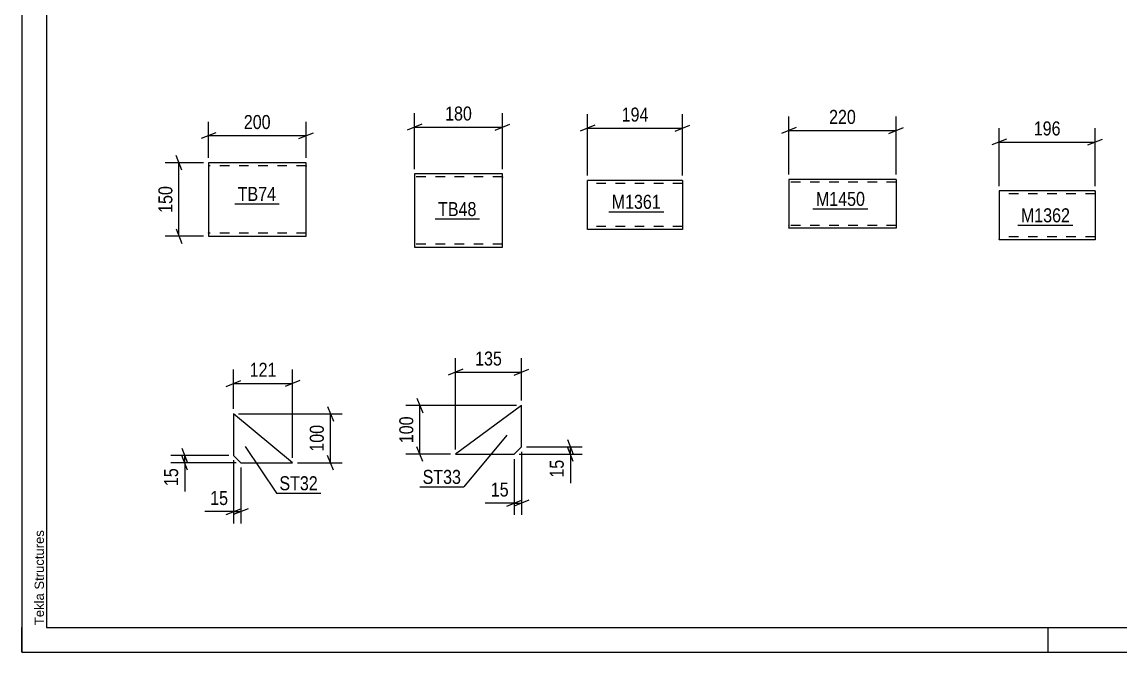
# Model space of a CAD drawing. Header units: millimetres. Extents: x 0 to 420, y 0 to 297.
# Drawn here: x 0 to 224.7, y 0 to 128.9 of the extents above; entities that cross this region are included whole.
import ezdxf

# ---------------------------------------------------------------- set-up
doc = ezdxf.new("R2010")
doc.units = ezdxf.units.MM
doc.linetypes.add('DXK_LINE_DOT2', pattern=[3.9198, 1.9599, -1.9599])
doc.styles.add('Arial', font='ARIAL.TTF', dxfattribs={"height": 0.2})
doc.styles.add('Arial Narrow', font='ARIALN.TTF', dxfattribs={"height": 0.2})

# ---------------------------------------------------------------- blocks, each defined once
blk = doc.blocks.new('Unknown-203762392-1135')
at = {"color": 5, "linetype": 'Continuous'}
for p, q in [((0, 297), (0, 0)), ((5, 292), (5, 5)), ((0, 0), (0, 5)), ((5, 5), (415, 5)), ((210, 0), (210, 5)), ((0, 0), (420, 0))]:
    blk.add_line(p, q, dxfattribs=at)
at = {"color": 174, "linetype": 'Continuous', "style": 'Arial'}
blk.add_text('Tekla Structures', height=1.9102, rotation=90, dxfattribs=at).set_placement((4.5, 5.5))
blk = doc.blocks.new('Part-203762392-3162 - 3157')
at = {"color": 2, "linetype": 'Continuous'}
for p, q in [((58.14, 100.07), (38.14, 100.07)), ((38.14, 100.07), (38.14, 85.16)), ((58.14, 86.27), (58.14, 100.07)), ((58.14, 85.07), (58.14, 86.27)), ((38.14, 85.16), (38.14, 85.07)), ((38.14, 85.07), (58.14, 85.07))]:
    blk.add_line(p, q, dxfattribs=at)
at = {"color": 7, "linetype": 'DXK_LINE_DOT2'}
for p, q in [((58.14, 99.47), (38.14, 99.47)), ((58.14, 99.42), (58.14, 99.47)), ((58.14, 99.47), (58.14, 99.42)), ((58.14, 99.32), (58.14, 99.42)), ((58.14, 99.42), (58.14, 99.32)), ((38.14, 85.67), (38.14, 85.71)), ((58.14, 85.67), (38.14, 85.67)), ((58.14, 85.71), (58.14, 86.04)), ((58.14, 85.67), (58.14, 85.71))]:
    blk.add_line(p, q, dxfattribs=at)
blk = doc.blocks.new('Part-203762392-3499 - 3493')
at = {"color": 2, "linetype": 'Continuous'}
for p, q in [((80.33, 97.79), (80.33, 82.89)), ((98.33, 97.79), (80.33, 97.79)), ((98.33, 83.99), (98.33, 97.79)), ((98.33, 82.79), (98.33, 83.99)), ((80.33, 82.89), (80.33, 82.79)), ((80.33, 82.79), (98.33, 82.79))]:
    blk.add_line(p, q, dxfattribs=at)
at = {"color": 7, "linetype": 'DXK_LINE_DOT2'}
for p, q in [((98.33, 97.19), (80.33, 97.19)), ((98.33, 97.19), (98.33, 97.15)), ((98.33, 97.15), (98.33, 97.19)), ((98.33, 97.05), (98.33, 97.15)), ((98.33, 97.15), (98.33, 97.05)), ((80.33, 83.39), (80.33, 83.44)), ((98.33, 83.39), (80.33, 83.39)), ((98.33, 83.44), (98.33, 83.77)), ((98.33, 83.39), (98.33, 83.44))]:
    blk.add_line(p, q, dxfattribs=at)
blk = doc.blocks.new('Part-203762392-2967 - 2951')
at = {"color": 2, "linetype": 'Continuous'}
for p, q in [((43.3, 48.72), (43.3, 40.22)), ((55.39, 38.72), (43.3, 48.72)), ((43.3, 40.22), (44.8, 38.72)), ((44.8, 38.72), (55.39, 38.72))]:
    blk.add_line(p, q, dxfattribs=at)
blk = doc.blocks.new('Part-203762392-2896 - 2880')
at = {"color": 2, "linetype": 'Continuous'}
for p, q in [((102.22, 50.45), (88.72, 40.45)), ((102.22, 41.95), (102.22, 50.45)), ((88.72, 40.45), (100.72, 40.45)), ((100.72, 40.45), (102.22, 41.95))]:
    blk.add_line(p, q, dxfattribs=at)
blk = doc.blocks.new('Part-203762392-7899 - 7895')
at = {"color": 2, "linetype": 'Continuous'}
for p, q in [((135.18, 96.44), (115.74, 96.44)), ((115.74, 86.53), (115.74, 96.44)), ((135.18, 96.44), (135.18, 86.44)), ((115.74, 86.44), (115.74, 86.53)), ((135.18, 86.44), (115.74, 86.44))]:
    blk.add_line(p, q, dxfattribs=at)
at = {"color": 7, "linetype": 'DXK_LINE_DOT2'}
for p, q in [((135.18, 95.84), (115.74, 95.84)), ((115.74, 87.04), (115.74, 87.08)), ((135.18, 87.04), (115.74, 87.04)), ((135.18, 87.04), (135.18, 87.08))]:
    blk.add_line(p, q, dxfattribs=at)
blk = doc.blocks.new('Part-203762392-8863 - 8859')
at = {"color": 2, "linetype": 'Continuous'}
for p, q in [((178.9, 96.67), (156.91, 96.67)), ((156.91, 96.67), (156.91, 86.76)), ((178.9, 96.67), (178.9, 86.67)), ((156.91, 86.67), (156.91, 86.76)), ((178.9, 86.67), (156.91, 86.67))]:
    blk.add_line(p, q, dxfattribs=at)
at = {"color": 7, "linetype": 'DXK_LINE_DOT2'}
for p, q in [((178.9, 96.58), (178.9, 96.67)), ((178.9, 96.07), (156.91, 96.07)), ((156.91, 87.27), (156.91, 87.31)), ((178.9, 87.27), (156.91, 87.27)), ((178.9, 87.27), (178.9, 87.31))]:
    blk.add_line(p, q, dxfattribs=at)
blk = doc.blocks.new('Part-203762392-13760 - 13759')
at = {"color": 2, "linetype": 'Continuous'}
for p, q in [((219.59, 94.31), (199.99, 94.31)), ((199.99, 94.31), (199.99, 84.4)), ((219.59, 94.31), (219.59, 84.31)), ((199.99, 84.31), (199.99, 84.4)), ((219.59, 84.31), (199.99, 84.31))]:
    blk.add_line(p, q, dxfattribs=at)
at = {"color": 7, "linetype": 'DXK_LINE_DOT2'}
for p, q in [((219.59, 93.71), (199.99, 93.71)), ((219.59, 94.21), (219.59, 94.31)), ((199.99, 84.91), (199.99, 84.95)), ((219.59, 84.91), (199.99, 84.91)), ((219.59, 84.91), (219.59, 84.95))]:
    blk.add_line(p, q, dxfattribs=at)
blk = doc.blocks.new('StraightDimension-203762392-3164 - 3157')
at = {"color": 7, "linetype": 'Continuous'}
for p, q in [((38.14, 101.07), (38.14, 108.47)), ((58.14, 101.07), (58.14, 108.47)), ((39.64, 106.22), (36.64, 105.02)), ((38.14, 105.62), (58.14, 105.62)), ((56.64, 105.02), (59.64, 106.22))]:
    blk.add_line(p, q, dxfattribs=at)
at = {"color": 0}
blk.add_wipeout([(51.49, 106.37), (51.49, 110.57), (44.8, 110.57), (44.8, 106.37)], dxfattribs=at)
at = {"color": 3, "style": 'Arial Narrow'}
blk.add_text('200', height=2.863, dxfattribs=at).set_placement((45.4, 106.97))
blk = doc.blocks.new('StraightDimension-203762392-3175 - 3157')
at = {"color": 7, "linetype": 'Continuous'}
for p, q in [((32.73, 98.57), (31.53, 101.57)), ((37.14, 100.07), (29.28, 100.07)), ((32.13, 85.07), (32.13, 100.07)), ((31.53, 86.57), (32.73, 83.57)), ((37.14, 85.07), (29.28, 85.07))]:
    blk.add_line(p, q, dxfattribs=at)
at = {"color": 0}
blk.add_wipeout([(31.38, 95.91), (27.18, 95.91), (27.18, 89.22), (31.38, 89.22)], dxfattribs=at)
at = {"color": 3, "style": 'Arial Narrow'}
blk.add_text('150', height=2.863, rotation=90.0002, dxfattribs=at).set_placement((30.78, 89.82))
blk = doc.blocks.new('StraightDimension-203762392-3502 - 3493')
at = {"color": 7, "linetype": 'Continuous'}
for p, q in [((80.33, 98.79), (80.33, 110.21)), ((98.33, 98.79), (98.33, 110.21)), ((81.83, 107.96), (78.83, 106.76)), ((96.83, 106.76), (99.83, 107.96)), ((80.33, 107.36), (98.33, 107.36))]:
    blk.add_line(p, q, dxfattribs=at)
at = {"color": 0}
blk.add_wipeout([(92.68, 108.11), (92.68, 112.31), (85.99, 112.31), (85.99, 108.11)], dxfattribs=at)
at = {"color": 3, "style": 'Arial Narrow'}
blk.add_text('180', height=2.863, dxfattribs=at).set_placement((86.59, 108.71))
blk = doc.blocks.new('StraightDimension-203762392-2981 - 2951')
at = {"color": 7, "linetype": 'Continuous'}
for p, q in [((43.3, 49.72), (43.3, 57.79)), ((55.39, 39.72), (55.39, 57.79)), ((41.8, 54.34), (44.8, 55.54)), ((43.3, 54.94), (55.39, 54.94)), ((56.89, 55.54), (53.89, 54.34))]:
    blk.add_line(p, q, dxfattribs=at)
at = {"color": 0}
blk.add_wipeout([(52.68, 55.69), (52.68, 59.89), (46, 59.89), (46, 55.69)], dxfattribs=at)
at = {"color": 3, "style": 'Arial Narrow'}
blk.add_text('121', height=2.863, dxfattribs=at).set_placement((46.6, 56.29))
blk = doc.blocks.new('StraightDimension-203762392-2991 - 2951')
at = {"color": 7, "linetype": 'Continuous'}
for p, q in [((32.7, 41.72), (33.9, 38.72)), ((42.3, 40.22), (30.45, 40.22)), ((43.8, 38.72), (30.45, 38.72)), ((33.9, 37.22), (32.7, 40.22)), ((33.3, 38.72), (33.3, 40.22))]:
    blk.add_line(p, q, dxfattribs=at)
at = {"color": 0}
blk.add_wipeout([(32.55, 38.2), (28.35, 38.2), (28.35, 33.34), (32.55, 33.34)], dxfattribs=at)
at = {"color": 7, "linetype": 'Continuous'}
blk.add_line((33.3, 38.72), (33.3, 32.82), dxfattribs=at)
blk.add_line((33.3, 38.72), (33.3, 32.82), dxfattribs=at)
at = {"color": 3, "style": 'Arial Narrow'}
blk.add_text('15', height=2.863, rotation=90.0002, dxfattribs=at).set_placement((31.95, 33.94))
blk = doc.blocks.new('StraightDimension-203762392-2969 - 2951')
at = {"color": 7, "linetype": 'Continuous'}
for p, q in [((43.3, 39.22), (43.3, 26.32)), ((44.8, 37.72), (44.8, 26.32)), ((41.8, 28.12), (44.8, 29.32)), ((46.3, 29.32), (43.3, 28.12)), ((43.3, 28.72), (44.8, 28.72))]:
    blk.add_line(p, q, dxfattribs=at)
at = {"color": 0}
blk.add_wipeout([(42.77, 29.47), (42.77, 33.67), (37.92, 33.67), (37.92, 29.47)], dxfattribs=at)
at = {"color": 7, "linetype": 'Continuous'}
blk.add_line((43.3, 28.72), (37.39, 28.72), dxfattribs=at)
blk.add_line((43.3, 28.72), (37.39, 28.72), dxfattribs=at)
at = {"color": 3, "style": 'Arial Narrow'}
blk.add_text('15', height=2.863, dxfattribs=at).set_placement((38.52, 30.07))
blk = doc.blocks.new('StraightDimension-203762392-3002 - 2951')
at = {"color": 7, "linetype": 'Continuous'}
for p, q in [((62.52, 50.22), (63.72, 47.22)), ((44.3, 48.72), (65.52, 48.72)), ((63.12, 38.72), (63.12, 48.72)), ((56.39, 38.72), (65.52, 38.72)), ((63.72, 37.22), (62.52, 40.22))]:
    blk.add_line(p, q, dxfattribs=at)
at = {"color": 0}
blk.add_wipeout([(62.37, 47.06), (58.17, 47.06), (58.17, 40.38), (62.37, 40.38)], dxfattribs=at)
at = {"color": 3, "style": 'Arial Narrow'}
blk.add_text('100', height=2.863, rotation=90.0002, dxfattribs=at).set_placement((61.77, 40.98))
blk = doc.blocks.new('StraightDimension-203762392-2898 - 2880')
at = {"color": 7, "linetype": 'Continuous'}
for p, q in [((102.22, 40.95), (102.22, 28.05)), ((100.72, 39.45), (100.72, 28.05)), ((99.22, 29.85), (102.22, 31.05)), ((103.72, 31.05), (100.72, 29.85)), ((100.72, 30.45), (102.22, 30.45))]:
    blk.add_line(p, q, dxfattribs=at)
at = {"color": 0}
blk.add_wipeout([(100.2, 31.2), (100.2, 35.4), (95.34, 35.4), (95.34, 31.2)], dxfattribs=at)
at = {"color": 7, "linetype": 'Continuous'}
blk.add_line((100.72, 30.45), (94.82, 30.45), dxfattribs=at)
blk.add_line((100.72, 30.45), (94.82, 30.45), dxfattribs=at)
at = {"color": 3, "style": 'Arial Narrow'}
blk.add_text('15', height=2.863, dxfattribs=at).set_placement((95.94, 31.8))
blk = doc.blocks.new('StraightDimension-203762392-2937 - 2880')
at = {"color": 7, "linetype": 'Continuous'}
for p, q in [((111.62, 43.45), (112.82, 40.45)), ((101.72, 40.45), (114.62, 40.45)), ((103.22, 41.95), (114.62, 41.95)), ((112.82, 38.95), (111.62, 41.95)), ((112.22, 40.45), (112.22, 41.95))]:
    blk.add_line(p, q, dxfattribs=at)
at = {"color": 0}
blk.add_wipeout([(111.47, 39.93), (107.27, 39.93), (107.27, 35.07), (111.47, 35.07)], dxfattribs=at)
at = {"color": 7, "linetype": 'Continuous'}
blk.add_line((112.22, 40.45), (112.22, 34.55), dxfattribs=at)
blk.add_line((112.22, 40.45), (112.22, 34.55), dxfattribs=at)
at = {"color": 3, "style": 'Arial Narrow'}
blk.add_text('15', height=2.863, rotation=90.0002, dxfattribs=at).set_placement((110.87, 35.67))
blk = doc.blocks.new('StraightDimension-203762392-2913 - 2880')
at = {"color": 7, "linetype": 'Continuous'}
for p, q in [((88.72, 41.45), (88.72, 60.1)), ((102.22, 51.45), (102.22, 60.1)), ((90.22, 57.85), (87.22, 56.65)), ((88.72, 57.25), (102.22, 57.25)), ((100.72, 56.65), (103.72, 57.85))]:
    blk.add_line(p, q, dxfattribs=at)
at = {"color": 0}
blk.add_wipeout([(98.81, 58), (98.81, 62.2), (92.13, 62.2), (92.13, 58)], dxfattribs=at)
at = {"color": 3, "style": 'Arial Narrow'}
blk.add_text('135', height=2.863, dxfattribs=at).set_placement((92.73, 58.6))
blk = doc.blocks.new('StraightDimension-203762392-2925 - 2880')
at = {"color": 7, "linetype": 'Continuous'}
for p, q in [((80.83, 51.95), (82.03, 48.95)), ((101.22, 50.45), (78.58, 50.45)), ((81.43, 40.45), (81.43, 50.45)), ((87.72, 40.45), (78.58, 40.45)), ((82.03, 38.95), (80.83, 41.95))]:
    blk.add_line(p, q, dxfattribs=at)
at = {"color": 0}
blk.add_wipeout([(80.68, 48.79), (76.48, 48.79), (76.48, 42.11), (80.68, 42.11)], dxfattribs=at)
at = {"color": 3, "style": 'Arial Narrow'}
blk.add_text('100', height=2.863, rotation=90.0002, dxfattribs=at).set_placement((80.08, 42.71))
blk = doc.blocks.new('StraightDimension-203762392-7901 - 7895')
at = {"color": 7, "linetype": 'Continuous'}
for p, q in [((115.74, 97.44), (115.74, 110)), ((135.18, 97.44), (135.18, 110)), ((117.24, 107.75), (114.24, 106.55)), ((115.74, 107.15), (135.18, 107.15)), ((133.68, 106.55), (136.68, 107.75))]:
    blk.add_line(p, q, dxfattribs=at)
at = {"color": 0}
blk.add_wipeout([(128.8, 107.9), (128.8, 112.1), (122.12, 112.1), (122.12, 107.9)], dxfattribs=at)
at = {"color": 3, "style": 'Arial Narrow'}
blk.add_text('194', height=2.863, dxfattribs=at).set_placement((122.72, 108.5))
blk = doc.blocks.new('StraightDimension-203762392-8865 - 8859')
at = {"color": 7, "linetype": 'Continuous'}
for p, q in [((156.91, 97.67), (156.91, 109.52)), ((178.9, 97.67), (178.9, 109.52)), ((158.41, 107.27), (155.41, 106.07)), ((156.91, 106.67), (178.9, 106.67)), ((177.4, 106.07), (180.4, 107.27))]:
    blk.add_line(p, q, dxfattribs=at)
at = {"color": 0}
blk.add_wipeout([(171.25, 107.42), (171.25, 111.62), (164.56, 111.62), (164.56, 107.42)], dxfattribs=at)
at = {"color": 3, "style": 'Arial Narrow'}
blk.add_text('220', height=2.863, dxfattribs=at).set_placement((165.16, 108.02))
blk = doc.blocks.new('StraightDimension-203762392-13839 - 13759')
at = {"color": 7, "linetype": 'Continuous'}
for p, q in [((199.99, 95.31), (199.99, 107.16)), ((219.59, 95.31), (219.59, 107.16)), ((201.49, 104.91), (198.49, 103.71)), ((199.99, 104.31), (219.59, 104.31)), ((218.09, 103.71), (221.09, 104.91))]:
    blk.add_line(p, q, dxfattribs=at)
at = {"color": 0}
blk.add_wipeout([(213.13, 105.06), (213.13, 109.26), (206.45, 109.26), (206.45, 105.06)], dxfattribs=at)
at = {"color": 3, "style": 'Arial Narrow'}
blk.add_text('196', height=2.863, dxfattribs=at).set_placement((207.05, 105.66))
blk = doc.blocks.new('Mark-203762392-3160 - 3157')
at = {"color": 0}
blk.add_wipeout([(52, 92.26), (52, 95.26), (44.15, 95.26), (44.15, 92.26)], dxfattribs=at)
blk.add_wipeout([(52, 92.26), (52, 95.26), (44.15, 95.26), (44.15, 92.26)], dxfattribs=at)
at = {"color": 30, "linetype": 'Continuous'}
blk.add_line((43.55, 91.66), (52.6, 91.66), dxfattribs=at)
at = {"color": 3, "style": 'Arial Narrow'}
blk.add_text('TB74', height=2.863, dxfattribs=at).set_placement((44.15, 92.26))
blk = doc.blocks.new('Mark-203762392-3495 - 3493')
at = {"color": 0}
blk.add_wipeout([(93.01, 89.17), (93.01, 92.17), (85.15, 92.17), (85.15, 89.17)], dxfattribs=at)
blk.add_wipeout([(93.01, 89.17), (93.01, 92.17), (85.15, 92.17), (85.15, 89.17)], dxfattribs=at)
at = {"color": 30, "linetype": 'Continuous'}
blk.add_line((84.55, 88.57), (93.61, 88.57), dxfattribs=at)
at = {"color": 3, "style": 'Arial Narrow'}
blk.add_text('TB48', height=2.863, dxfattribs=at).set_placement((85.15, 89.17))
blk = doc.blocks.new('Mark-203762392-2963 - 2951')
at = {"color": 0}
blk.add_wipeout([(60.54, 33.09), (60.54, 36.09), (52.68, 36.09), (52.68, 33.09)], dxfattribs=at)
blk.add_wipeout([(60.54, 33.09), (60.54, 36.09), (52.68, 36.09), (52.68, 33.09)], dxfattribs=at)
at = {"color": 30, "linetype": 'Continuous'}
for p, q in [((45.7, 42.01), (52.08, 32.49)), ((52.08, 32.49), (61.14, 32.49))]:
    blk.add_line(p, q, dxfattribs=at)
at = {"color": 3, "style": 'Arial Narrow'}
blk.add_text('ST32', height=2.863, dxfattribs=at).set_placement((52.68, 33.09))
blk = doc.blocks.new('Mark-203762392-2892 - 2880')
at = {"color": 0}
blk.add_wipeout([(89.84, 34.39), (89.84, 37.39), (81.99, 37.39), (81.99, 34.39)], dxfattribs=at)
blk.add_wipeout([(89.84, 34.39), (89.84, 37.39), (81.99, 37.39), (81.99, 34.39)], dxfattribs=at)
at = {"color": 30, "linetype": 'Continuous'}
for p in [(99.21, 44.34), (81.39, 33.79)]:
    blk.add_line(p, (90.44, 33.79), dxfattribs=at)
at = {"color": 3, "style": 'Arial Narrow'}
blk.add_text('ST33', height=2.863, dxfattribs=at).set_placement((81.99, 34.39))
blk = doc.blocks.new('Mark-203762392-7897 - 7895')
at = {"color": 0}
blk.add_wipeout([(130.73, 90.65), (130.73, 93.65), (120.68, 93.65), (120.68, 90.65)], dxfattribs=at)
blk.add_wipeout([(130.73, 90.65), (130.73, 93.65), (120.68, 93.65), (120.68, 90.65)], dxfattribs=at)
at = {"color": 30, "linetype": 'Continuous'}
blk.add_line((120.08, 90.05), (131.33, 90.05), dxfattribs=at)
at = {"color": 3, "style": 'Arial Narrow'}
blk.add_text('M1361', height=2.863, dxfattribs=at).set_placement((120.68, 90.65))
blk = doc.blocks.new('Mark-203762392-8861 - 8859')
at = {"color": 0}
blk.add_wipeout([(172.52, 91.25), (172.52, 94.25), (162.47, 94.25), (162.47, 91.25)], dxfattribs=at)
blk.add_wipeout([(172.52, 91.25), (172.52, 94.25), (162.47, 94.25), (162.47, 91.25)], dxfattribs=at)
at = {"color": 30, "linetype": 'Continuous'}
blk.add_line((161.87, 90.65), (173.12, 90.65), dxfattribs=at)
at = {"color": 3, "style": 'Arial Narrow'}
blk.add_text('M1450', height=2.863, dxfattribs=at).set_placement((162.47, 91.25))
blk = doc.blocks.new('Mark-203762392-13855 - 13759')
at = {"color": 0}
blk.add_wipeout([(214.47, 87.89), (214.47, 90.89), (204.42, 90.89), (204.42, 87.89)], dxfattribs=at)
blk.add_wipeout([(214.47, 87.89), (214.47, 90.89), (204.42, 90.89), (204.42, 87.89)], dxfattribs=at)
at = {"color": 30, "linetype": 'Continuous'}
blk.add_line((203.82, 87.29), (215.07, 87.29), dxfattribs=at)
at = {"color": 3, "style": 'Arial Narrow'}
blk.add_text('M1362', height=2.863, dxfattribs=at).set_placement((204.42, 87.89))

msp = doc.modelspace()

# ---------------------------------------------------------------- block references
for name in ['Unknown-203762392-1135', 'Part-203762392-3162 - 3157', 'Part-203762392-3499 - 3493', 'Part-203762392-8863 - 8859', 'Part-203762392-7899 - 7895', 'Part-203762392-13760 - 13759', 'Part-203762392-2896 - 2880', 'Part-203762392-2967 - 2951']:
    msp.add_blockref(name, (0, 0))

# ---------------------------------------------------------------- next in the draw order: block references
for name in ['StraightDimension-203762392-3164 - 3157', 'StraightDimension-203762392-3502 - 3493', 'StraightDimension-203762392-7901 - 7895', 'StraightDimension-203762392-8865 - 8859', 'StraightDimension-203762392-13839 - 13759', 'Mark-203762392-3160 - 3157', 'Mark-203762392-3495 - 3493', 'Mark-203762392-7897 - 7895', 'Mark-203762392-8861 - 8859', 'Mark-203762392-13855 - 13759', 'StraightDimension-203762392-2981 - 2951', 'StraightDimension-203762392-2898 - 2880']:
    msp.add_blockref(name, (0, 0))

# ---------------------------------------------------------------- next in the draw order: block references
for name in ['StraightDimension-203762392-3175 - 3157', 'StraightDimension-203762392-2937 - 2880', 'StraightDimension-203762392-2991 - 2951']:
    msp.add_blockref(name, (0, 0))

# ---------------------------------------------------------------- next in the draw order: block references
for name in ['StraightDimension-203762392-2913 - 2880', 'StraightDimension-203762392-2969 - 2951']:
    msp.add_blockref(name, (0, 0))

# ---------------------------------------------------------------- next in the draw order: block references
for name in ['StraightDimension-203762392-2925 - 2880', 'StraightDimension-203762392-3002 - 2951']:
    msp.add_blockref(name, (0, 0))

# ---------------------------------------------------------------- next in the draw order: block references
for name in ['Mark-203762392-2892 - 2880', 'Mark-203762392-2963 - 2951']:
    msp.add_blockref(name, (0, 0))

doc.saveas('drawing.dxf')
